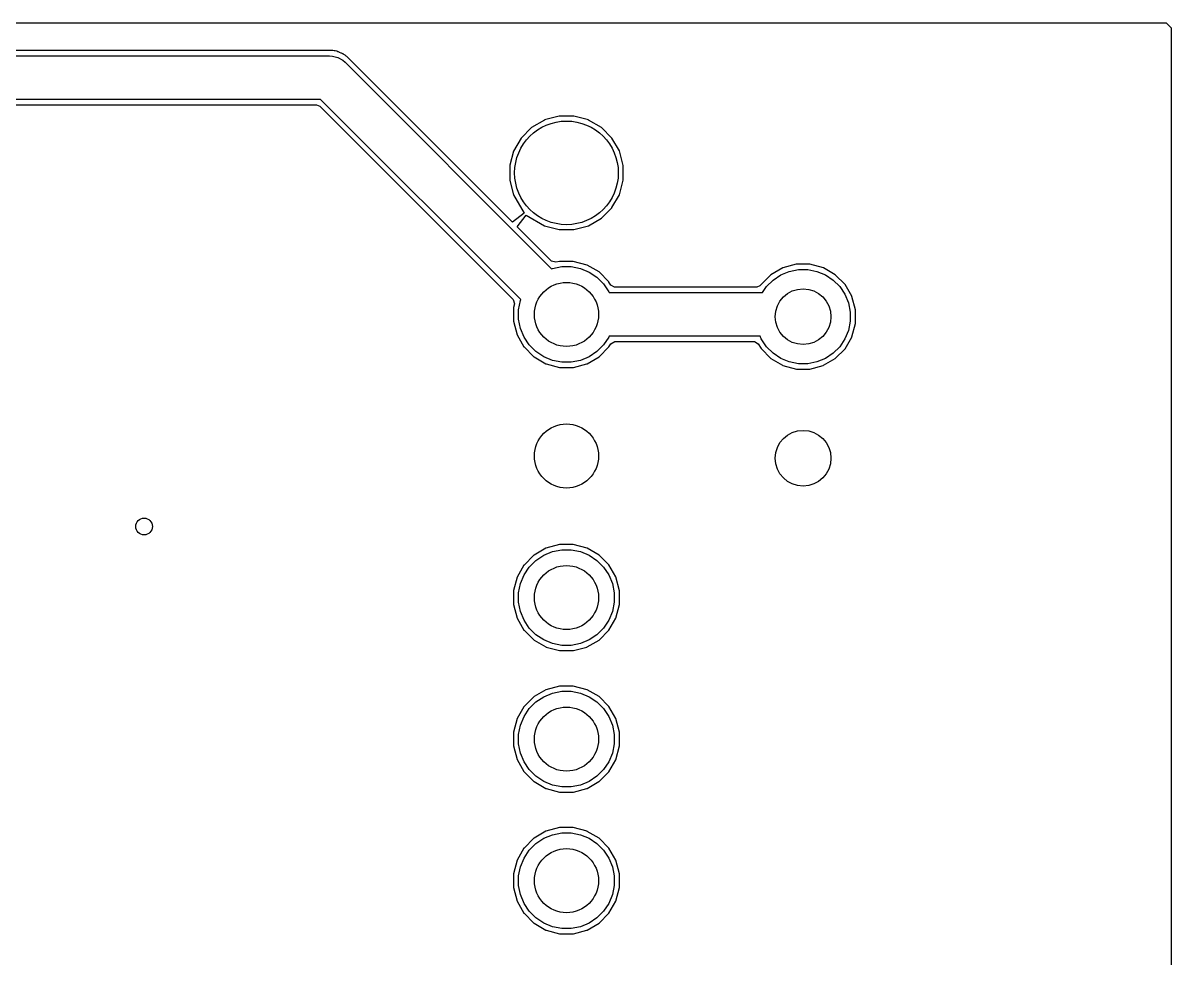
# Model space of a CAD drawing. Header units: inches. Extents: x 5.04 to 6.66, y -5.01 to -3.26.
# Drawn here: x 5.846 to 6.657, y -3.924 to -3.264 of the extents above; entities that cross this region are included whole.
import ezdxf

# ---------------------------------------------------------------- set-up
doc = ezdxf.new("R2010")
doc.units = ezdxf.units.IN
doc.header["$MEASUREMENT"] = 0
doc.layers.add('F.Cu', color=13, linetype='CONTINUOUS', true_color=0xc83434)

msp = doc.modelspace()

# ---------------------------------------------------------------- linework, layer by layer
at = {"layer": 'F.Cu', "linetype": 'CONTINUOUS'}
for p, q in [((5.0389, -3.26378), (6.65402, -3.26378)), ((6.65402, -3.26378), (6.65748, -3.26724)), ((6.65748, -3.26724), (6.65748, -5.00047)), ((6.06319, -3.28315), (5.38665, -3.28315)), ((6.06441, -3.28323), (6.06319, -3.28315)), ((6.06453, -3.28323), (6.06441, -3.28323)), ((6.06504, -3.28327), (6.06453, -3.28323)), ((6.06531, -3.28331), (6.06504, -3.28327)), ((6.0663, -3.28343), (6.06531, -3.28331)), ((6.06689, -3.28354), (6.0663, -3.28343)), ((6.06705, -3.28358), (6.06689, -3.28354)), ((6.06787, -3.28374), (6.06705, -3.28358)), ((6.06823, -3.28382), (6.06787, -3.28374)), ((6.0689, -3.28409), (6.06823, -3.28382)), ((6.06898, -3.28409), (6.0689, -3.28409)), ((6.06933, -3.28421), (6.06898, -3.28409)), ((6.0698, -3.28441), (6.06933, -3.28421)), ((6.07, -3.28453), (6.0698, -3.28441)), ((6.07126, -3.285), (6.07, -3.28453)), ((5.51913, -3.28699), (6.06311, -3.28699)), ((6.06311, -3.28699), (6.06505, -3.28712)), ((6.06505, -3.28712), (6.06511, -3.28712)), ((6.06511, -3.28712), (6.06899, -3.28816)), ((6.06899, -3.28816), (6.07247, -3.29017)), ((6.07154, -3.28512), (6.07126, -3.285)), ((6.07201, -3.28539), (6.07154, -3.28512)), ((6.07228, -3.28555), (6.07201, -3.28539)), ((6.07256, -3.28567), (6.07228, -3.28555)), ((6.07247, -3.29017), (6.07398, -3.29149)), ((6.07264, -3.28571), (6.07256, -3.28567)), ((6.07299, -3.28594), (6.07264, -3.28571)), ((6.07307, -3.28598), (6.07299, -3.28594)), ((6.07406, -3.28661), (6.07307, -3.28598)), ((6.07398, -3.29149), (6.21993, -3.43744)), ((6.07461, -3.28705), (6.07406, -3.28661)), ((6.07488, -3.28724), (6.07461, -3.28705)), ((6.07528, -3.28752), (6.07488, -3.28724)), ((6.07606, -3.28827), (6.07528, -3.28752)), ((6.07614, -3.28835), (6.07606, -3.28827)), ((6.07638, -3.28854), (6.07614, -3.28835)), ((6.19236, -3.40453), (6.07638, -3.28854)), ((6.05673, -3.31776), (5.51913, -3.31776)), ((5.64469, -3.32154), (6.0539, -3.32154)), ((6.0539, -3.32154), (6.05606, -3.32244)), ((6.05606, -3.32244), (6.1928, -3.45913)), ((6.19818, -3.4592), (6.05673, -3.31776)), ((6.21492, -3.33236), (6.20575, -3.33764)), ((6.21496, -3.33232), (6.21492, -3.33236)), ((6.2252, -3.32957), (6.21496, -3.33232)), ((6.23563, -3.32957), (6.2252, -3.32957)), ((6.24587, -3.33232), (6.23563, -3.32957)), ((6.24591, -3.33236), (6.24587, -3.33232)), ((6.25508, -3.33764), (6.24591, -3.33236)), ((6.20575, -3.33764), (6.19835, -3.34508)), ((6.26248, -3.34508), (6.25508, -3.33764)), ((6.19831, -3.34512), (6.19295, -3.35433)), ((6.19835, -3.34508), (6.19831, -3.34512)), ((6.26252, -3.34512), (6.26248, -3.34508)), ((6.26776, -3.35413), (6.26252, -3.34512)), ((6.19295, -3.35437), (6.19035, -3.36433)), ((6.19295, -3.35433), (6.19295, -3.35437)), ((6.27055, -3.36449), (6.26776, -3.35413)), ((6.19035, -3.36433), (6.19035, -3.37504)), ((6.27055, -3.37488), (6.27055, -3.36449)), ((6.19035, -3.37504), (6.19299, -3.38512)), ((6.26776, -3.38524), (6.27055, -3.37488)), ((6.19299, -3.38512), (6.20059, -3.39823)), ((6.26252, -3.39425), (6.26776, -3.38524)), ((6.25508, -3.40173), (6.26248, -3.39429)), ((6.26248, -3.39429), (6.26252, -3.39425)), ((6.20059, -3.39823), (6.19236, -3.40453)), ((6.19559, -3.40772), (6.20189, -3.39949)), ((6.20189, -3.39949), (6.21492, -3.40701)), ((6.24591, -3.40701), (6.25508, -3.40173)), ((6.21992, -3.43205), (6.19559, -3.40772)), ((6.21492, -3.40701), (6.22524, -3.40976)), ((6.22524, -3.40976), (6.23559, -3.40976)), ((6.23559, -3.40976), (6.24594, -3.40701)), ((6.24594, -3.40701), (6.24591, -3.40701)), ((6.22299, -3.43287), (6.21992, -3.43205)), ((6.21993, -3.43744), (6.22055, -3.43719)), ((6.22055, -3.43719), (6.22708, -3.43589)), ((6.22551, -3.4322), (6.22299, -3.43287)), ((6.23524, -3.4322), (6.22551, -3.4322)), ((6.22708, -3.43589), (6.23374, -3.43589)), ((6.23374, -3.43589), (6.24027, -3.43719)), ((6.24492, -3.4348), (6.23524, -3.4322)), ((6.24027, -3.43719), (6.24642, -3.43973)), ((6.24504, -3.43484), (6.24492, -3.4348)), ((6.25339, -3.43969), (6.24504, -3.43484)), ((6.38319, -3.43685), (6.37488, -3.44165)), ((6.39276, -3.43425), (6.38319, -3.43685)), ((6.38782, -3.43924), (6.39426, -3.43796)), ((6.40232, -3.43425), (6.39276, -3.43425)), ((6.39426, -3.43796), (6.40082, -3.43796)), ((6.40082, -3.43796), (6.40725, -3.43924)), ((6.41193, -3.43685), (6.40232, -3.43425)), ((6.4202, -3.44165), (6.41189, -3.43685)), ((6.41189, -3.43685), (6.41193, -3.43685)), ((6.24642, -3.43973), (6.25195, -3.44343)), ((6.25195, -3.44343), (6.25666, -3.44814)), ((6.26035, -3.44665), (6.25339, -3.43969)), ((6.26043, -3.44677), (6.26035, -3.44665)), ((6.26169, -3.4489), (6.26043, -3.44677)), ((6.37488, -3.44165), (6.36697, -3.44957)), ((6.37167, -3.45003), (6.37631, -3.44539)), ((6.37631, -3.44539), (6.38176, -3.44175)), ((6.38176, -3.44175), (6.38782, -3.43924)), ((6.40725, -3.43924), (6.41331, -3.44175)), ((6.41331, -3.44175), (6.41877, -3.44539)), ((6.41877, -3.44539), (6.42341, -3.45003)), ((6.42717, -3.44862), (6.4202, -3.44165)), ((6.25666, -3.44814), (6.26036, -3.45367)), ((6.26036, -3.45367), (6.26062, -3.4543)), ((6.26062, -3.4543), (6.36882, -3.4543)), ((6.26441, -3.45047), (6.26169, -3.4489)), ((6.3648, -3.45047), (6.26441, -3.45047)), ((6.36697, -3.44957), (6.3648, -3.45047)), ((6.36882, -3.4543), (6.37167, -3.45003)), ((6.42341, -3.45003), (6.42705, -3.45548)), ((6.43193, -3.45685), (6.42717, -3.44862)), ((6.1928, -3.45913), (6.19362, -3.46217)), ((6.19362, -3.46217), (6.19295, -3.46472)), ((6.19662, -3.46635), (6.19792, -3.45982)), ((6.19792, -3.45982), (6.19818, -3.4592)), ((6.42705, -3.45548), (6.42956, -3.46155)), ((6.42956, -3.46155), (6.43084, -3.46798)), ((6.43197, -3.45697), (6.43193, -3.45685)), ((6.43453, -3.4665), (6.43197, -3.45697)), ((6.19295, -3.46472), (6.19295, -3.47449)), ((6.19662, -3.47301), (6.19662, -3.46635)), ((6.43084, -3.46798), (6.43084, -3.47454)), ((6.43453, -3.47602), (6.43453, -3.4665)), ((6.19295, -3.47449), (6.19555, -3.48417)), ((6.19792, -3.47954), (6.19662, -3.47301)), ((6.43084, -3.47454), (6.42956, -3.48097)), ((6.43197, -3.48555), (6.43453, -3.47602)), ((6.19555, -3.48417), (6.20039, -3.49264)), ((6.20046, -3.48569), (6.19792, -3.47954)), ((6.20416, -3.49122), (6.20046, -3.48569)), ((6.26036, -3.48569), (6.25666, -3.49122)), ((6.26062, -3.48506), (6.26036, -3.48569)), ((6.36721, -3.48506), (6.26062, -3.48506)), ((6.36803, -3.48703), (6.36721, -3.48506)), ((6.37167, -3.49249), (6.36803, -3.48703)), ((6.42705, -3.48703), (6.42341, -3.49249)), ((6.42956, -3.48097), (6.42705, -3.48703)), ((6.42717, -3.4939), (6.43193, -3.48567)), ((6.43193, -3.48567), (6.43197, -3.48555)), ((6.20039, -3.49264), (6.20043, -3.49268)), ((6.20043, -3.49268), (6.20744, -3.49965)), ((6.20887, -3.49593), (6.20416, -3.49122)), ((6.25666, -3.49122), (6.25195, -3.49593)), ((6.25339, -3.49969), (6.26043, -3.49264)), ((6.26043, -3.49264), (6.26169, -3.49043)), ((6.26169, -3.49043), (6.26445, -3.48886)), ((6.26445, -3.48886), (6.36315, -3.48886)), ((6.36315, -3.48886), (6.36587, -3.49043)), ((6.36587, -3.49043), (6.36783, -3.49382)), ((6.36783, -3.49382), (6.37488, -3.50087)), ((6.37631, -3.49713), (6.37167, -3.49249)), ((6.42341, -3.49249), (6.41877, -3.49713)), ((6.4202, -3.50087), (6.42717, -3.4939)), ((6.20744, -3.49965), (6.20748, -3.49969)), ((6.20748, -3.49969), (6.21583, -3.50453)), ((6.2144, -3.49963), (6.20887, -3.49593)), ((6.22055, -3.50218), (6.2144, -3.49963)), ((6.22708, -3.50347), (6.22055, -3.50218)), ((6.23374, -3.50347), (6.22708, -3.50347)), ((6.24027, -3.50218), (6.23374, -3.50347)), ((6.24642, -3.49963), (6.24027, -3.50218)), ((6.24504, -3.50453), (6.25339, -3.49969)), ((6.25195, -3.49593), (6.24642, -3.49963)), ((6.37488, -3.50087), (6.38311, -3.50563)), ((6.38176, -3.50077), (6.37631, -3.49713)), ((6.38782, -3.50328), (6.38176, -3.50077)), ((6.39426, -3.50456), (6.38782, -3.50328)), ((6.40725, -3.50328), (6.40082, -3.50456)), ((6.41331, -3.50077), (6.40725, -3.50328)), ((6.41197, -3.50563), (6.4202, -3.50087)), ((6.41877, -3.49713), (6.41331, -3.50077)), ((6.21583, -3.50453), (6.21602, -3.50461)), ((6.21602, -3.50461), (6.22551, -3.50713)), ((6.22551, -3.50713), (6.23531, -3.50713)), ((6.23531, -3.50713), (6.24484, -3.50461)), ((6.24484, -3.50461), (6.24504, -3.50453)), ((6.38311, -3.50563), (6.38323, -3.50567)), ((6.38323, -3.50567), (6.3928, -3.50823)), ((6.3928, -3.50823), (6.40228, -3.50823)), ((6.40082, -3.50456), (6.39426, -3.50456)), ((6.40228, -3.50823), (6.41185, -3.50567)), ((6.41185, -3.50567), (6.41197, -3.50563)), ((6.22555, -3.6322), (6.21591, -3.6348)), ((6.23524, -3.6322), (6.22555, -3.6322)), ((6.24492, -3.6348), (6.23524, -3.6322)), ((6.20744, -3.63972), (6.20043, -3.64669)), ((6.20748, -3.63969), (6.20744, -3.63972)), ((6.21591, -3.6348), (6.20748, -3.63969)), ((6.20887, -3.64343), (6.21441, -3.63973)), ((6.21441, -3.63973), (6.22056, -3.63719)), ((6.22056, -3.63719), (6.22708, -3.63589)), ((6.22708, -3.63589), (6.23374, -3.63589)), ((6.23374, -3.63589), (6.24027, -3.63719)), ((6.24027, -3.63719), (6.24642, -3.63973)), ((6.24504, -3.63484), (6.24492, -3.6348)), ((6.25339, -3.63969), (6.24504, -3.63484)), ((6.24642, -3.63973), (6.25195, -3.64343)), ((6.26035, -3.64665), (6.25339, -3.63969)), ((6.20039, -3.64673), (6.19555, -3.6552)), ((6.20043, -3.64669), (6.20039, -3.64673)), ((6.20047, -3.65367), (6.20416, -3.64814)), ((6.20416, -3.64814), (6.20887, -3.64343)), ((6.25195, -3.64343), (6.25666, -3.64814)), ((6.25666, -3.64814), (6.26036, -3.65367)), ((6.26528, -3.65512), (6.26035, -3.64665)), ((6.19555, -3.6552), (6.19295, -3.6648)), ((6.19792, -3.65982), (6.20047, -3.65367)), ((6.26036, -3.65367), (6.26291, -3.65982)), ((6.26791, -3.66484), (6.26528, -3.65512)), ((6.19295, -3.6648), (6.19295, -3.67457)), ((6.19662, -3.66635), (6.19792, -3.65982)), ((6.26291, -3.65982), (6.26421, -3.66635)), ((6.26791, -3.67457), (6.26791, -3.66484)), ((6.19662, -3.67301), (6.19662, -3.66635)), ((6.19792, -3.67954), (6.19662, -3.67301)), ((6.26421, -3.67301), (6.26291, -3.67954)), ((6.26421, -3.66635), (6.26421, -3.67301)), ((6.19295, -3.67457), (6.19555, -3.68421)), ((6.20047, -3.68569), (6.19792, -3.67954)), ((6.26291, -3.67954), (6.26036, -3.68569)), ((6.26528, -3.68425), (6.26791, -3.67457)), ((6.19555, -3.68421), (6.19559, -3.68425)), ((6.19559, -3.68425), (6.20039, -3.69264)), ((6.20416, -3.69122), (6.20047, -3.68569)), ((6.26036, -3.68569), (6.25666, -3.69122)), ((6.26031, -3.69276), (6.26528, -3.68425)), ((6.20039, -3.69264), (6.20051, -3.69276)), ((6.20051, -3.69276), (6.20744, -3.69965)), ((6.20887, -3.69593), (6.20416, -3.69122)), ((6.21441, -3.69963), (6.20887, -3.69593)), ((6.25195, -3.69593), (6.24642, -3.69963)), ((6.25666, -3.69122), (6.25195, -3.69593)), ((6.25339, -3.69969), (6.26031, -3.69276)), ((6.20744, -3.69965), (6.20748, -3.69969)), ((6.20748, -3.69969), (6.21583, -3.70453)), ((6.22056, -3.70218), (6.21441, -3.69963)), ((6.21583, -3.70453), (6.21602, -3.70461)), ((6.21602, -3.70461), (6.22551, -3.70713)), ((6.22708, -3.70347), (6.22056, -3.70218)), ((6.23374, -3.70347), (6.22708, -3.70347)), ((6.24027, -3.70218), (6.23374, -3.70347)), ((6.23531, -3.70713), (6.24484, -3.70461)), ((6.24642, -3.69963), (6.24027, -3.70218)), ((6.24484, -3.70461), (6.24504, -3.70453)), ((6.24504, -3.70453), (6.25339, -3.69969)), ((6.22551, -3.70713), (6.23531, -3.70713)), ((6.21591, -3.7348), (6.20748, -3.73969)), ((6.21441, -3.73973), (6.22056, -3.73719)), ((6.22555, -3.7322), (6.21591, -3.7348)), ((6.22056, -3.73719), (6.22708, -3.73589)), ((6.23524, -3.7322), (6.22555, -3.7322)), ((6.22708, -3.73589), (6.23374, -3.73589)), ((6.23374, -3.73589), (6.24027, -3.73719)), ((6.24492, -3.7348), (6.23524, -3.7322)), ((6.24027, -3.73719), (6.24642, -3.73973)), ((6.24504, -3.73484), (6.24492, -3.7348)), ((6.25339, -3.73969), (6.24504, -3.73484)), ((6.20035, -3.74681), (6.19555, -3.7552)), ((6.20043, -3.74669), (6.20035, -3.74681)), ((6.20744, -3.73972), (6.20043, -3.74669)), ((6.20416, -3.74814), (6.20887, -3.74343)), ((6.20748, -3.73969), (6.20744, -3.73972)), ((6.20887, -3.74343), (6.21441, -3.73973)), ((6.24642, -3.73973), (6.25196, -3.74343)), ((6.25196, -3.74343), (6.25666, -3.74814)), ((6.26035, -3.74665), (6.25339, -3.73969)), ((6.26528, -3.75512), (6.26035, -3.74665)), ((6.19792, -3.75982), (6.20047, -3.75367)), ((6.20047, -3.75367), (6.20416, -3.74814)), ((6.25666, -3.74814), (6.26036, -3.75367)), ((6.26036, -3.75367), (6.26291, -3.75982)), ((6.19555, -3.7552), (6.19295, -3.7648)), ((6.19662, -3.76635), (6.19792, -3.75982)), ((6.26291, -3.75982), (6.26421, -3.76635)), ((6.26791, -3.76484), (6.26528, -3.75512)), ((6.19295, -3.7648), (6.19295, -3.77449)), ((6.19662, -3.77301), (6.19662, -3.76635)), ((6.26421, -3.76635), (6.26421, -3.77301)), ((6.26791, -3.77453), (6.26791, -3.76484)), ((6.19295, -3.77449), (6.19555, -3.78417)), ((6.19792, -3.77954), (6.19662, -3.77301)), ((6.26421, -3.77301), (6.26291, -3.77954)), ((6.26528, -3.78421), (6.26791, -3.77453)), ((6.19555, -3.78417), (6.20039, -3.79264)), ((6.20047, -3.78569), (6.19792, -3.77954)), ((6.20416, -3.79122), (6.20047, -3.78569)), ((6.26036, -3.78569), (6.25666, -3.79122)), ((6.26035, -3.79272), (6.26528, -3.78421)), ((6.26291, -3.77954), (6.26036, -3.78569)), ((6.20039, -3.79264), (6.20043, -3.79268)), ((6.20043, -3.79268), (6.20744, -3.79965)), ((6.20887, -3.79593), (6.20416, -3.79122)), ((6.25666, -3.79122), (6.25196, -3.79593)), ((6.25343, -3.79965), (6.26035, -3.79272)), ((6.20744, -3.79965), (6.20756, -3.79972)), ((6.20756, -3.79972), (6.21583, -3.80453)), ((6.21441, -3.79963), (6.20887, -3.79593)), ((6.22056, -3.80218), (6.21441, -3.79963)), ((6.22708, -3.80347), (6.22056, -3.80218)), ((6.23374, -3.80347), (6.22708, -3.80347)), ((6.24027, -3.80218), (6.23374, -3.80347)), ((6.24642, -3.79963), (6.24027, -3.80218)), ((6.24504, -3.80453), (6.25331, -3.79972)), ((6.25196, -3.79593), (6.24642, -3.79963)), ((6.25331, -3.79972), (6.25343, -3.79965)), ((6.21583, -3.80453), (6.21602, -3.80461)), ((6.21602, -3.80461), (6.22551, -3.80713)), ((6.22551, -3.80713), (6.23531, -3.80713)), ((6.23531, -3.80713), (6.24484, -3.80461)), ((6.24484, -3.80461), (6.24504, -3.80453)), ((6.21591, -3.8348), (6.20748, -3.83969)), ((6.22555, -3.8322), (6.21591, -3.8348)), ((6.22056, -3.83719), (6.22709, -3.83589)), ((6.23524, -3.8322), (6.22555, -3.8322)), ((6.22709, -3.83589), (6.23374, -3.83589)), ((6.23374, -3.83589), (6.24027, -3.83719)), ((6.24492, -3.8348), (6.23524, -3.8322)), ((6.24504, -3.83484), (6.24492, -3.8348)), ((6.25339, -3.83969), (6.24504, -3.83484)), ((6.20744, -3.83972), (6.20043, -3.84669)), ((6.20416, -3.84814), (6.20887, -3.84343)), ((6.20748, -3.83969), (6.20744, -3.83972)), ((6.20887, -3.84343), (6.21441, -3.83973)), ((6.21441, -3.83973), (6.22056, -3.83719)), ((6.24027, -3.83719), (6.24642, -3.83973)), ((6.24642, -3.83973), (6.25196, -3.84343)), ((6.25196, -3.84343), (6.25666, -3.84814)), ((6.26035, -3.84665), (6.25339, -3.83969)), ((6.20039, -3.84673), (6.19555, -3.8552)), ((6.20043, -3.84669), (6.20039, -3.84673)), ((6.20047, -3.85367), (6.20416, -3.84814)), ((6.25666, -3.84814), (6.26036, -3.85367)), ((6.26528, -3.85516), (6.26035, -3.84665)), ((6.19555, -3.8552), (6.19295, -3.8648)), ((6.19662, -3.86635), (6.19792, -3.85982)), ((6.19792, -3.85982), (6.20047, -3.85367)), ((6.26036, -3.85367), (6.26291, -3.85982)), ((6.26291, -3.85982), (6.26421, -3.86635)), ((6.26791, -3.86484), (6.26528, -3.85516)), ((6.19295, -3.8648), (6.19295, -3.87457)), ((6.19662, -3.87301), (6.19662, -3.86635)), ((6.26421, -3.86635), (6.26421, -3.87301)), ((6.26791, -3.87457), (6.26791, -3.86484)), ((6.19295, -3.87457), (6.19555, -3.88421)), ((6.19792, -3.87954), (6.19662, -3.87301)), ((6.26421, -3.87301), (6.26291, -3.87954)), ((6.26528, -3.88421), (6.26791, -3.87457)), ((6.19555, -3.88421), (6.20039, -3.89264)), ((6.20047, -3.88569), (6.19792, -3.87954)), ((6.26035, -3.89272), (6.26528, -3.88421)), ((6.26291, -3.87954), (6.26036, -3.88569)), ((6.20039, -3.89264), (6.20043, -3.89268)), ((6.20043, -3.89268), (6.20744, -3.89965)), ((6.20416, -3.89122), (6.20047, -3.88569)), ((6.20887, -3.89593), (6.20416, -3.89122)), ((6.25666, -3.89122), (6.25196, -3.89593)), ((6.25339, -3.89969), (6.26035, -3.89272)), ((6.26036, -3.88569), (6.25666, -3.89122)), ((6.20744, -3.89965), (6.20748, -3.89969)), ((6.20748, -3.89969), (6.21583, -3.90453)), ((6.21441, -3.89963), (6.20887, -3.89593)), ((6.22056, -3.90218), (6.21441, -3.89963)), ((6.24642, -3.89963), (6.24027, -3.90218)), ((6.24504, -3.90453), (6.25339, -3.89969)), ((6.25196, -3.89593), (6.24642, -3.89963)), ((6.21583, -3.90453), (6.21602, -3.90461)), ((6.21602, -3.90461), (6.22551, -3.90713)), ((6.22709, -3.90347), (6.22056, -3.90218)), ((6.22551, -3.90713), (6.23531, -3.90713)), ((6.23374, -3.90347), (6.22709, -3.90347)), ((6.24027, -3.90218), (6.23374, -3.90347)), ((6.23531, -3.90713), (6.24484, -3.90461)), ((6.24484, -3.90461), (6.24504, -3.90453))]:
    msp.add_line(p, q, dxfattribs=at)
at = {"layer": 'F.Cu'}
for centre, radius in [((6.23041, -3.36968), 0.03661), ((6.23041, -3.36968), 0.03661), ((6.23041, -3.46968), 0.02264), ((6.23041, -3.46968), 0.02264), ((6.39754, -3.47126), 0.01969), ((6.39754, -3.47126), 0.01969), ((6.23041, -3.56968), 0.02264), ((6.23041, -3.56968), 0.02264), ((6.39754, -3.57126), 0.01969), ((6.39754, -3.57126), 0.01969), ((5.932, -3.6195), 0.00591), ((5.932, -3.6195), 0.00591), ((6.23041, -3.66968), 0.02264), ((6.23041, -3.66968), 0.02264), ((6.23041, -3.76968), 0.02264), ((6.23041, -3.76968), 0.02264), ((6.23041, -3.86968), 0.02264), ((6.23041, -3.86968), 0.02264)]:
    msp.add_circle(centre, radius, dxfattribs=at)

doc.saveas('drawing.dxf')
